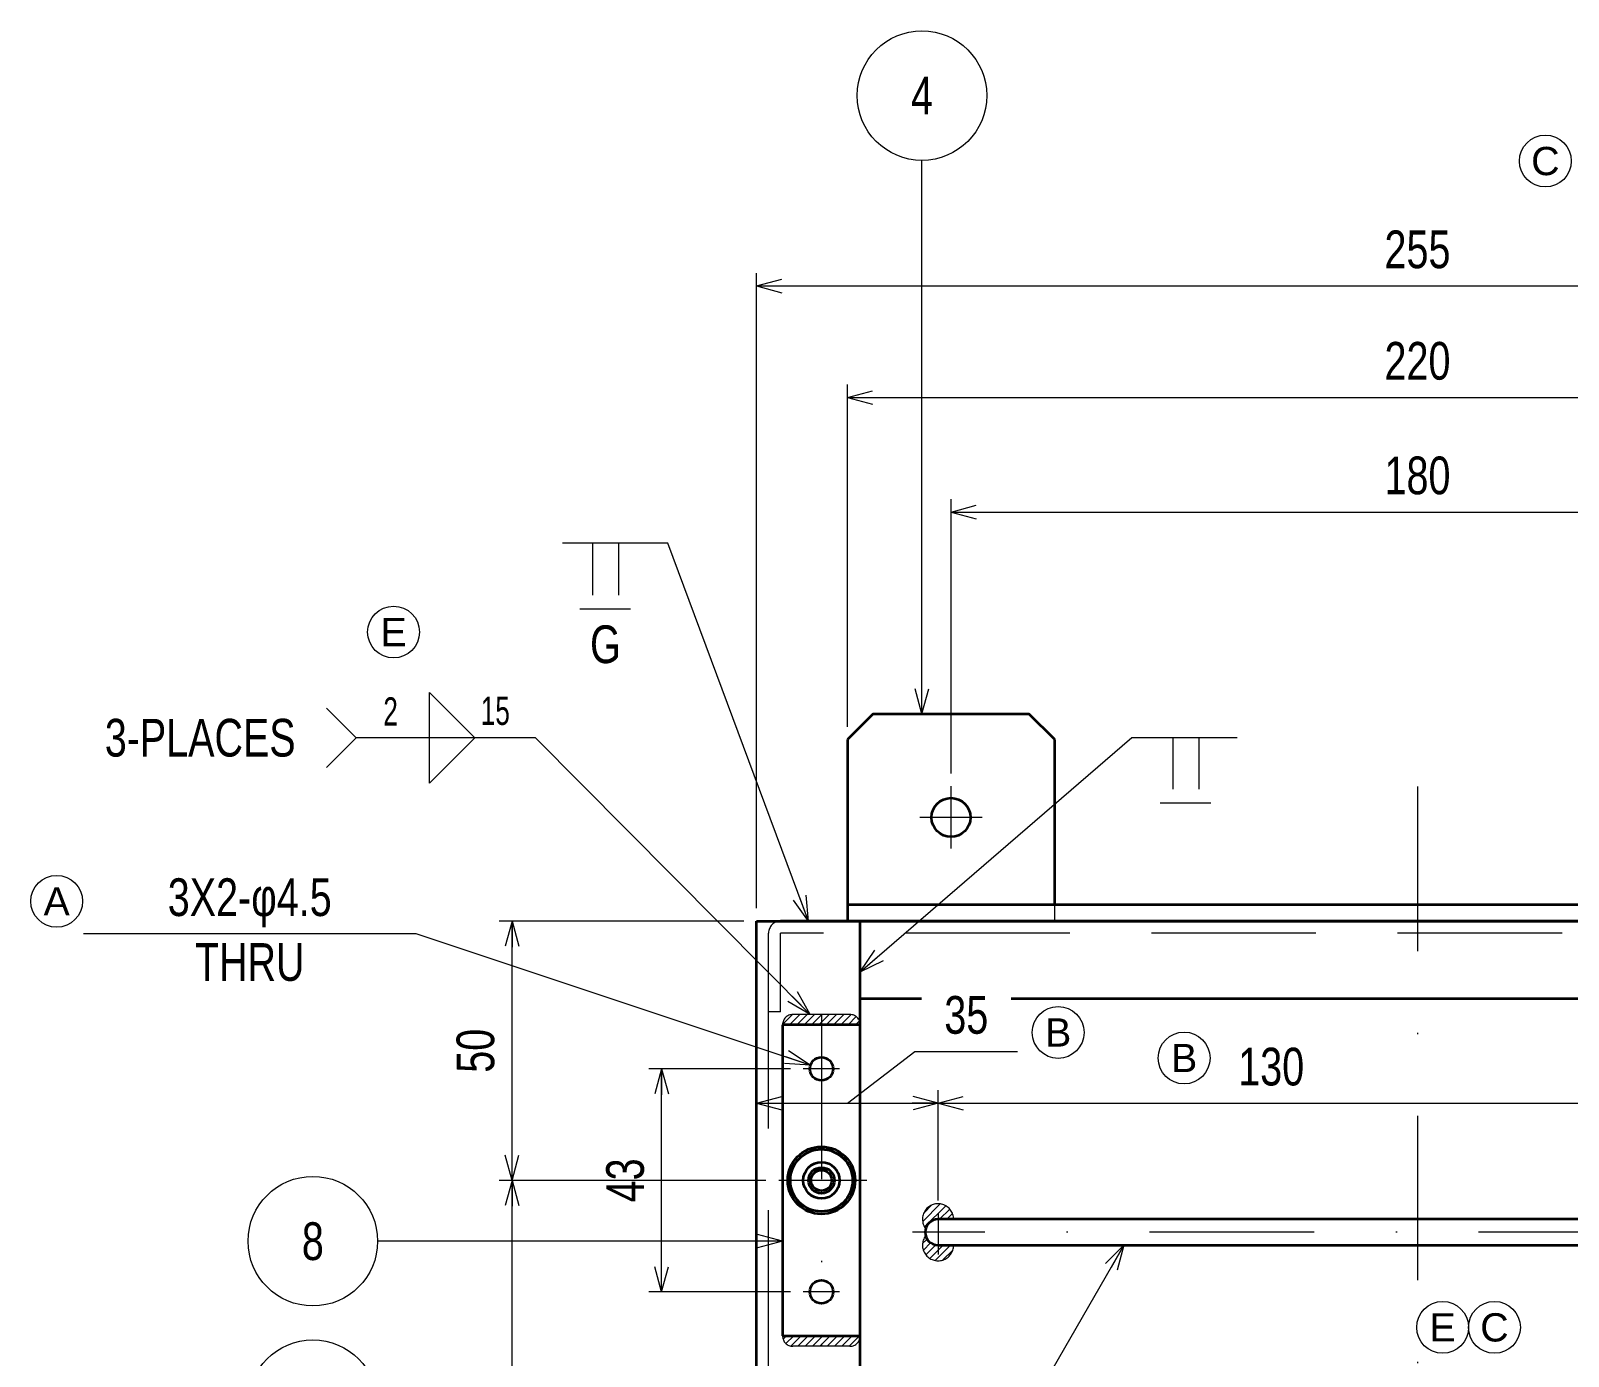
# Model space of a CAD drawing. Header units: millimetres. Extents: x 10 to 821, y 12 to 580.
# Drawn here: x 226 to 344.7, y 347.3 to 449.5 of the extents above; entities that cross this region are included whole.
import ezdxf
from ezdxf.enums import TextEntityAlignment as Align

# ---------------------------------------------------------------- set-up
doc = ezdxf.new("R2010")
doc.units = ezdxf.units.MM
for name, pattern in [('DASHDOT', [25.3, 12.7, -6.3, 0, -6.3]), ('DASHED', [19, 12.7, -6.3]), ('DIVIDE', [31.6, 12.7, -6.3, 0, -6.3, 0, -6.3])]:
    doc.linetypes.add(name, pattern=pattern)
for name, color, linetype in [('GR1_01', 7, 'Continuous'), ('GR1_02', 7, 'Continuous'), ('GR1_03', 7, 'Continuous'), ('GR1_04', 7, 'Continuous'), ('GR1_05', 7, 'Continuous'), ('GR1_06', 7, 'Continuous'), ('GR1_08', 7, 'Continuous'), ('GR1_10', 7, 'Continuous')]:
    doc.layers.add(name, color=color, linetype=linetype)
doc.styles.add('HG丸ｺﾞｼｯｸM-PRO', font='')
doc.styles.get('HG丸ｺﾞｼｯｸM-PRO').set_extended_font_data('HG丸ｺﾞｼｯｸM-PRO')
pattern_1 = [(45, (0, 0), (-0.2828427, 0.2828427), [])]

# ---------------------------------------------------------------- blocks, each defined once
blk = doc.blocks.new('BLKF031')
at = {"layer": 'GR1_04', "color": 4, "linetype": 'DASHED', "lineweight": 13}
for p, q in [((282.99, 373.85), (282.99, 379.93)), ((382.23, 379.93), (283.91, 379.93)), ((283.91, 373.85), (283.91, 379.93)), ((290.07, 374.85), (290.07, 379.85)), ((382.23, 374.85), (382.23, 379.93)), ((383.15, 373.85), (383.15, 379.93)), ((283.91, 373.85), (282.99, 373.85)), ((383.15, 373.85), (382.23, 373.85))]:
    blk.add_line(p, q, dxfattribs=at)
at = {"layer": 'GR1_04', "color": 3, "linetype": 'Continuous', "lineweight": 35}
for p, q in [((382.23, 380.85), (283.91, 380.85)), ((290.07, 379.85), (290.07, 380.85)), ((382.23, 379.93), (382.23, 380.85)), ((382.23, 379.93), (383.15, 379.93)), ((383.15, 373.85), (383.15, 379.93)), ((294.79, 374.85), (290.07, 374.85)), ((383.15, 374.85), (301.71, 374.85)), ((382.23, 373.85), (382.23, 374.85)), ((383.15, 373.85), (382.23, 373.85))]:
    blk.add_line(p, q, dxfattribs=at)
at = {"layer": 'GR1_04', "color": 4, "linetype": 'DASHED', "lineweight": 13}
blk.add_arc((283.91, 379.93), 0.92, 90, 180, dxfattribs=at)
at = {"layer": 'GR1_04', "color": 3, "linetype": 'Continuous', "lineweight": 35}
blk.add_arc((382.23, 379.93), 0.92, 0, 90, dxfattribs=at)
blk = doc.blocks.new('BLKF032')
at = {"layer": 'GR1_01', "color": 3, "linetype": 'Continuous', "lineweight": 35}
for p, q in [((282.07, 212.85), (282.07, 380.85)), ((282.07, 380.85), (384.07, 380.85)), ((290.07, 212.85), (290.07, 380.85)), ((383.15, 212.85), (383.15, 380.85)), ((384.07, 212.85), (384.07, 380.85)), ((282.07, 212.85), (384.07, 212.85))]:
    blk.add_line(p, q, dxfattribs=at)
at = {"layer": 'GR1_01', "color": 4, "linetype": 'DASHED', "lineweight": 13}
blk.add_line((282.99, 212.85), (282.99, 380.85), dxfattribs=at)
blk = doc.blocks.new('BLKF037')
at = {"layer": 'GR1_03', "color": 3, "linetype": 'Continuous', "lineweight": 35}
for p, q in [((290.07, 372.85), (284.07, 372.85)), ((284.07, 372.85), (284.07, 348.85)), ((290.07, 348.85), (290.07, 372.85)), ((284.07, 348.85), (290.07, 348.85))]:
    blk.add_line(p, q, dxfattribs=at)
blk = doc.blocks.new('BLKF038')
at = {"layer": 'GR1_03', "color": 3, "linetype": 'Continuous', "lineweight": 35}
for radius in [2.6, 1.4, 1, 0.8]:
    blk.add_circle((287.07, 360.85), radius, dxfattribs=at)
at = {"layer": 'GR1_03', "color": 4, "linetype": 'DASHED', "lineweight": 13}
for radius in [2.4, 2.36]:
    blk.add_circle((287.07, 360.85), radius, dxfattribs=at)
blk = doc.blocks.new('BLKF036')
at = {"layer": 'GR1_03', "color": 4, "linetype": 'DASHDOT', "lineweight": 13}
for p, q in [((287.07, 373.65), (287.07, 348.05)), ((288.47, 369.45), (285.67, 369.45)), ((290.58, 360.85), (283.78, 360.85)), ((288.47, 352.25), (285.67, 352.25))]:
    blk.add_line(p, q, dxfattribs=at)
at = {"layer": 'GR1_03', "color": 3, "linetype": 'Continuous', "lineweight": 35}
for centre, radius in [((287.07, 369.45), 0.9), ((287.07, 360.85), 2.4), ((287.07, 352.25), 0.9)]:
    blk.add_circle(centre, radius, dxfattribs=at)
for name in ['BLKF037', 'BLKF038']:
    blk.add_blockref(name, (0, 0), dxfattribs=at)
blk = doc.blocks.new('BLKF042')
at = {"layer": 'GR1_04', "color": 3, "linetype": 'Continuous', "lineweight": 35}
for p, q in [((291.07, 396.85), (289.07, 394.85)), ((291.07, 396.85), (303.07, 396.85)), ((305.07, 394.85), (303.07, 396.85)), ((361.07, 394.85), (363.07, 396.85)), ((363.07, 396.85), (375.07, 396.85)), ((375.07, 396.85), (377.07, 394.85)), ((289.07, 394.85), (289.07, 380.85)), ((305.07, 382.13), (305.07, 394.85)), ((361.07, 382.13), (361.07, 394.85)), ((377.07, 394.85), (377.07, 380.85)), ((289.07, 382.13), (377.07, 382.13)), ((289.07, 380.85), (377.07, 380.85))]:
    blk.add_line(p, q, dxfattribs=at)
at = {"layer": 'GR1_04', "color": 4, "linetype": 'DASHDOT', "lineweight": 13}
for p, q in [((297.07, 386.45), (297.07, 391.25)), ((369.07, 386.45), (369.07, 391.25)), ((299.47, 388.85), (294.67, 388.85)), ((371.47, 388.85), (366.67, 388.85))]:
    blk.add_line(p, q, dxfattribs=at)
at = {"layer": 'GR1_04', "color": 4, "linetype": 'DASHED', "lineweight": 13}
for p, q in [((305.07, 380.85), (305.07, 382.13)), ((361.07, 380.85), (361.07, 382.13))]:
    blk.add_line(p, q, dxfattribs=at)
at = {"layer": 'GR1_04', "color": 3, "linetype": 'Continuous', "lineweight": 35}
for centre in [(297.07, 388.85), (369.07, 388.85)]:
    blk.add_circle(centre, 1.5, dxfattribs=at)
blk = doc.blocks.new('FXTIP_ARROW_S')
at = {"color": 0, "linetype": 'Continuous', "lineweight": -2}
for q in [(-1, 0), (-0.966, 0.259), (-0.966, -0.259)]:
    blk.add_line((0, 0), q, dxfattribs=at)
blk = doc.blocks.new('FXTIP_ARROW_E')
at = {"color": 0, "linetype": 'Continuous', "lineweight": -2}
for q in [(-1, 0), (-0.966, 0.259), (-0.966, -0.259)]:
    blk.add_line((0, 0), q, dxfattribs=at)
blk = doc.blocks.new('BLKF142')
at = {"layer": 'GR1_08', "color": 4, "linetype": 'Continuous', "lineweight": 13}
for p, q in [((314.19, 395.02), (314.19, 391.02)), ((316.19, 395.02), (316.19, 391.02)), ((317.12, 389.96), (313.22, 389.96))]:
    blk.add_line(p, q, dxfattribs=at)
blk = doc.blocks.new('BLKF143')
at = {"layer": 'GR1_08', "color": 4, "linetype": 'Continuous', "lineweight": 13}
for p, q in [((269.4, 410), (269.4, 406)), ((271.4, 410), (271.4, 406)), ((272.33, 404.93), (268.43, 404.93))]:
    blk.add_line(p, q, dxfattribs=at)
blk = doc.blocks.new('BLKF153')
at = {"layer": 'GR1_08', "linetype": 'DIVIDE', "lineweight": 13}
h = blk.add_hatch(dxfattribs=at)
h.set_pattern_fill('_USER', color=4, scale=0.4, angle=45, style=0, pattern_type=0)
h.set_pattern_definition(pattern_1)
edge = h.paths.add_edge_path(flags=0)
edge.add_line((284.87, 373.65), (289.27, 373.65))
edge.add_arc((289.27, 372.85), 0.8, 0, 90, ccw=False)
edge.add_line((290.07, 372.85), (284.07, 372.85))
edge.add_arc((284.87, 372.85), 0.8, 90, 180, ccw=False)
at = {"layer": 'GR1_08', "color": 4, "linetype": 'DIVIDE', "lineweight": 13}
blk.add_line((289.27, 373.65), (284.87, 373.65), dxfattribs=at)
for centre, start, end in [((284.87, 372.85), 90, 180), ((289.27, 372.85), 0, 90)]:
    blk.add_arc(centre, 0.8, start, end, dxfattribs=at)
blk = doc.blocks.new('BLKF154')
at = {"layer": 'GR1_08', "linetype": 'DIVIDE', "lineweight": 13}
h = blk.add_hatch(dxfattribs=at)
h.set_pattern_fill('_USER', color=4, scale=0.4, angle=45, style=0, pattern_type=0)
h.set_pattern_definition(pattern_1)
edge = h.paths.add_edge_path(flags=0)
edge.add_line((284.87, 348.05), (289.27, 348.05))
edge.add_arc((289.27, 348.85), 0.8, 270, 360)
edge.add_line((290.07, 348.85), (284.07, 348.85))
edge.add_arc((284.87, 348.85), 0.8, 180, 270)
at = {"layer": 'GR1_08', "color": 4, "linetype": 'DIVIDE', "lineweight": 13}
blk.add_line((289.27, 348.05), (284.87, 348.05), dxfattribs=at)
for centre, start, end in [((284.87, 348.85), 180, 270), ((289.27, 348.85), 270, 0)]:
    blk.add_arc(centre, 0.8, start, end, dxfattribs=at)
blk = doc.blocks.new('BLKF160')
at = {"layer": 'GR1_05', "color": 4, "linetype": 'Continuous', "lineweight": 13}
blk.add_circle((228.05, 382.38), 2, dxfattribs=at)
at = {"layer": 'GR1_05', "color": 4, "linetype": 'Continuous', "lineweight": 13, "style": 'HG丸ｺﾞｼｯｸM-PRO', "width": 1.042301}
blk.add_text('A', height=2.18, dxfattribs=at).set_placement((228.05, 382.38), align=Align.MIDDLE_CENTER)
blk = doc.blocks.new('BLKF165')
at = {"layer": 'GR1_10', "color": 3, "linetype": 'Continuous', "lineweight": 35}
for p, q in [((348.07, 357.85), (296.07, 357.85)), ((296.07, 355.85), (348.07, 355.85))]:
    blk.add_line(p, q, dxfattribs=at)
for centre, start, end in [((296.07, 356.85), 90, 270), ((348.07, 356.85), 270, 90)]:
    blk.add_arc(centre, 1, start, end, dxfattribs=at)
blk = doc.blocks.new('BLKF164')
at = {"layer": 'GR1_10', "color": 4, "linetype": 'DASHDOT', "lineweight": 13}
for p, q in [((348.07, 358.85), (348.07, 354.83)), ((296.07, 358.29), (296.07, 355.12)), ((350.49, 356.85), (294.1, 356.85))]:
    blk.add_line(p, q, dxfattribs=at)
at = {"layer": 'GR1_10', "color": 3, "linetype": 'Continuous', "lineweight": 35}
blk.add_blockref('BLKF165', (0, 0), dxfattribs=at)
blk = doc.blocks.new('BLKF171')
at = {"layer": 'GR1_05', "color": 4, "linetype": 'Continuous', "lineweight": 13}
blk.add_circle((315.06, 370.29), 2, dxfattribs=at)
at = {"layer": 'GR1_05', "color": 4, "linetype": 'Continuous', "lineweight": 13, "style": 'HG丸ｺﾞｼｯｸM-PRO', "width": 1.04272}
blk.add_text('B', height=2.18, dxfattribs=at).set_placement((315.06, 370.29), align=Align.MIDDLE_CENTER)
blk = doc.blocks.new('BLKF175')
at = {"layer": 'GR1_05', "color": 4, "linetype": 'Continuous', "lineweight": 13}
blk.add_circle((305.34, 372.26), 2, dxfattribs=at)
at = {"layer": 'GR1_05', "color": 4, "linetype": 'Continuous', "lineweight": 13, "style": 'HG丸ｺﾞｼｯｸM-PRO', "width": 1.04272}
blk.add_text('B', height=2.18, dxfattribs=at).set_placement((305.34, 372.26), align=Align.MIDDLE_CENTER)
blk = doc.blocks.new('BLKF210')
at = {"layer": 'GR1_05', "color": 4, "linetype": 'Continuous', "lineweight": 13}
blk.add_circle((339.01, 349.51), 2, dxfattribs=at)
at = {"layer": 'GR1_05', "color": 4, "linetype": 'Continuous', "lineweight": 13, "style": 'HG丸ｺﾞｼｯｸM-PRO', "width": 1.042931}
blk.add_text('C', height=2.18, rotation=360, dxfattribs=at).set_placement((339.01, 349.51), align=Align.MIDDLE_CENTER)
blk = doc.blocks.new('BLKF212')
at = {"layer": 'GR1_05', "color": 4, "linetype": 'Continuous', "lineweight": 13}
blk.add_circle((342.94, 439.49), 2, dxfattribs=at)
at = {"layer": 'GR1_05', "color": 4, "linetype": 'Continuous', "lineweight": 13, "style": 'HG丸ｺﾞｼｯｸM-PRO', "width": 1.042931}
blk.add_text('C', height=2.18, dxfattribs=at).set_placement((342.94, 439.49), align=Align.MIDDLE_CENTER)
blk = doc.blocks.new('BLKF229')
at = {"layer": 'GR1_08', "color": 4, "linetype": 'Continuous', "lineweight": 13}
for p, q in [((260.31, 395), (256.81, 398.5)), ((256.81, 391.5), (256.81, 398.5)), ((260.31, 395), (256.81, 391.5))]:
    blk.add_line(p, q, dxfattribs=at)
blk = doc.blocks.new('BLKF231')
at = {"layer": 'GR1_05', "color": 4, "linetype": 'Continuous', "lineweight": 13}
blk.add_circle((254.05, 403.15), 2, dxfattribs=at)
at = {"layer": 'GR1_05', "color": 4, "linetype": 'Continuous', "lineweight": 13, "style": 'HG丸ｺﾞｼｯｸM-PRO', "width": 1.04259}
blk.add_text('E', height=2.18, rotation=360, dxfattribs=at).set_placement((254.05, 403.15), align=Align.MIDDLE_CENTER)
blk = doc.blocks.new('BLKF232')
at = {"layer": 'GR1_05', "color": 4, "linetype": 'Continuous', "lineweight": 13}
blk.add_circle((335.01, 349.51), 2, dxfattribs=at)
at = {"layer": 'GR1_05', "color": 4, "linetype": 'Continuous', "lineweight": 13, "style": 'HG丸ｺﾞｼｯｸM-PRO', "width": 1.04259}
blk.add_text('E', height=2.18, rotation=360, dxfattribs=at).set_placement((335.01, 349.51), align=Align.MIDDLE_CENTER)

msp = doc.modelspace()

# ---------------------------------------------------------------- hatches: boundary and pattern name
at = {"layer": 'GR1_08', "linetype": 'DIVIDE', "lineweight": 13}
h = msp.add_hatch(dxfattribs=at)
h.set_pattern_fill('_USER', color=4, scale=0.4, angle=45, style=0, pattern_type=0)
h.set_pattern_definition(pattern_1)
edge = h.paths.add_edge_path(flags=0)
edge.add_arc((296.07, 357.85), 1.2, 0, 216.8699, ccw=False)
edge.add_line((297.27, 357.85), (296.07, 357.85))
edge.add_arc((296.07, 356.85), 1, 90, 163.7398)
edge = h.paths.add_edge_path(flags=0)
edge.add_arc((296.07, 355.85), 1.2, 143.1301, 360)
edge.add_line((297.27, 355.85), (296.07, 355.85))
edge.add_arc((296.07, 356.85), 1, 196.2602, 270, ccw=False)

# ---------------------------------------------------------------- linework, layer by layer
at = {"layer": 'GR1_01', "color": 4, "linetype": 'DASHDOT', "lineweight": 13}
msp.add_line((333.07, 391.24), (333.07, 207.55), dxfattribs=at)
at = {"layer": 'GR1_02', "color": 4, "linetype": 'Continuous', "lineweight": 13}
for p, q in [((282.07, 381.85), (282.07, 430.85)), ((282.07, 429.85), (384.07, 429.85)), ((289.07, 395.85), (289.07, 422.25)), ((289.07, 421.25), (377.07, 421.25)), ((297.07, 392.25), (297.07, 413.41)), ((297.07, 412.41), (369.07, 412.41)), ((255.79, 379.87), (230.11, 379.87)), ((286.21, 369.74), (255.79, 379.87)), ((281.07, 380.85), (262.19, 380.85)), ((263.19, 360.85), (263.19, 380.85)), ((289.07, 366.8), (294.29, 370.79)), ((294.29, 370.79), (302.21, 370.79)), ((284.67, 369.45), (273.74, 369.45)), ((274.74, 352.25), (274.74, 369.45)), ((282.07, 366.8), (296.07, 366.8)), ((296.07, 359.29), (296.07, 367.8)), ((296.07, 366.8), (348.07, 366.8)), ((282.78, 360.85), (262.19, 360.85)), ((263.19, 296.85), (263.19, 360.85)), ((284.67, 352.25), (273.74, 352.25))]:
    msp.add_line(p, q, dxfattribs=at)
at = {"layer": 'GR1_06', "color": 4, "linetype": 'Continuous', "lineweight": 13}
for p, q in [((294.83, 396.85), (294.83, 439.54)), ((284.07, 356.16), (252.82, 356.16)), ((310.42, 355.85), (303.31, 343.54))]:
    msp.add_line(p, q, dxfattribs=at)
for centre in [(294.83, 444.54), (247.82, 356.16), (247.82, 343.54)]:
    msp.add_circle(centre, 5, dxfattribs=at)
at = {"layer": 'GR1_08', "color": 4, "linetype": 'Continuous', "lineweight": 13}
for p, q in [((275.21, 410), (267.09, 410)), ((286.08, 380.85), (275.21, 410)), ((248.87, 397.29), (251.16, 395)), ((248.87, 392.71), (251.16, 395)), ((265, 395), (251.16, 395)), ((286.21, 373.65), (265, 395)), ((290.07, 376.95), (311.03, 395.02)), ((311.03, 395.02), (319.16, 395.02))]:
    msp.add_line(p, q, dxfattribs=at)
at = {"layer": 'GR1_08', "color": 4, "linetype": 'DIVIDE', "lineweight": 13}
for centre, start, end in [((296.07, 357.85), 0, 216.8699), ((296.07, 355.85), 143.1301, 0)]:
    msp.add_arc(centre, 1.2, start, end, dxfattribs=at)

# ---------------------------------------------------------------- block references
at = {"layer": 'GR1_01', "color": 3, "linetype": 'Continuous', "lineweight": 35}
msp.add_blockref('BLKF032', (0, 0), dxfattribs=at)
at = {"layer": 'GR1_02', "color": 4, "linetype": 'Continuous', "lineweight": 13, "xscale": 2, "yscale": 2}
for name, p, rotation in [('FXTIP_ARROW_S', (282.07, 429.85), 180), ('FXTIP_ARROW_S', (289.07, 421.25), 180), ('FXTIP_ARROW_S', (297.07, 412.41), 180), ('FXTIP_ARROW_E', (263.19, 380.85), 90), ('FXTIP_ARROW_S', (286.21, 369.74), 341.5860330717467), ('FXTIP_ARROW_E', (274.74, 369.45), 90), ('FXTIP_ARROW_S', (282.07, 366.8), 180), ('FXTIP_ARROW_E', (296.07, 366.8), 360), ('FXTIP_ARROW_S', (296.07, 366.8), 180), ('FXTIP_ARROW_S', (263.19, 360.85), 270), ('FXTIP_ARROW_E', (263.19, 360.85), 90), ('FXTIP_ARROW_S', (274.74, 352.25), 270)]:
    msp.add_blockref(name, p, dxfattribs=dict(at, rotation=rotation))
at = {"layer": 'GR1_03', "color": 3, "linetype": 'Continuous', "lineweight": 35}
msp.add_blockref('BLKF036', (0, 0), dxfattribs=at)
at = {"layer": 'GR1_04', "color": 3, "linetype": 'Continuous', "lineweight": 35}
for name in ['BLKF042', 'BLKF031']:
    msp.add_blockref(name, (0, 0), dxfattribs=at)
at = {"layer": 'GR1_05', "color": 4, "linetype": 'Continuous', "lineweight": 13}
for name in ['BLKF212', 'BLKF231', 'BLKF160', 'BLKF175', 'BLKF171', 'BLKF232', 'BLKF210']:
    msp.add_blockref(name, (0, 0), dxfattribs=at)
at = {"layer": 'GR1_06', "color": 4, "linetype": 'Continuous', "lineweight": 13, "xscale": 2, "yscale": 2}
for p, rotation in [((294.83, 396.85), 270), ((310.42, 355.85), 59.99999999999984)]:
    msp.add_blockref('FXTIP_ARROW_S', p, dxfattribs=dict(at, rotation=rotation))
msp.add_blockref('FXTIP_ARROW_S', (284.07, 356.16), dxfattribs=at)
at = {"layer": 'GR1_08', "color": 4, "linetype": 'Continuous', "lineweight": 13}
for name in ['BLKF143', 'BLKF229', 'BLKF142']:
    msp.add_blockref(name, (0, 0), dxfattribs=at)
at = {"layer": 'GR1_08', "color": 4, "linetype": 'Continuous', "lineweight": 13, "xscale": 2, "yscale": 2}
for p, rotation in [((286.08, 380.85), 290.4450558147727), ((290.07, 376.95), 220.766392588994), ((286.21, 373.65), 314.8156568082837)]:
    msp.add_blockref('FXTIP_ARROW_S', p, dxfattribs=dict(at, rotation=rotation))
at = {"layer": 'GR1_08', "color": 4, "linetype": 'DIVIDE', "lineweight": 13}
for name in ['BLKF153', 'BLKF154']:
    msp.add_blockref(name, (0, 0), dxfattribs=at)
at = {"layer": 'GR1_10', "color": 4, "linetype": 'DASHDOT', "lineweight": 13}
msp.add_blockref('BLKF164', (0, 0), dxfattribs=at)

# ---------------------------------------------------------------- texts
at = {"layer": 'GR1_02', "color": 3, "linetype": 'Continuous', "lineweight": 35, "style": 'HG丸ｺﾞｼｯｸM-PRO', "width": 0.784542}
for s, rotation, p in [('255', 0, (333.07, 430.35)), ('220', 0, (333.07, 421.75)), ('180', 0, (333.07, 412.91)), ('50', 90, (262.69, 370.85)), ('130', 0, (321.78, 367.3)), ('43', 90, (274.24, 360.85))]:
    msp.add_text(s, height=2.909, rotation=rotation, dxfattribs=at).set_placement(p, align=Align.BOTTOM_CENTER)
at = {"layer": 'GR1_02', "color": 3, "linetype": 'Continuous', "lineweight": 35, "style": 'HG丸ｺﾞｼｯｸM-PRO'}
for s, width, p in [('3X2-φ4.5', 0.783629, (242.95, 380.37)), ('THRU', 0.782377, (242.95, 375.37)), ('35', 0.784542, (298.25, 371.29))]:
    msp.add_text(s, height=2.909, dxfattribs=dict(at, width=width)).set_placement(p, align=Align.BOTTOM_CENTER)
at = {"layer": 'GR1_06', "color": 3, "linetype": 'Continuous', "lineweight": 35, "style": 'HG丸ｺﾞｼｯｸM-PRO', "width": 0.784542}
for s, p in [('4', (294.83, 444.54)), ('8', (247.82, 356.16))]:
    msp.add_text(s, height=2.91, rotation=0, dxfattribs=at).set_placement(p, align=Align.MIDDLE_CENTER)
at = {"layer": 'GR1_08', "color": 3, "linetype": 'Continuous', "lineweight": 35, "style": 'HG丸ｺﾞｼｯｸM-PRO', "width": 0.783387}
msp.add_text('G', height=2.91, dxfattribs=at).set_placement((270.4, 402.21), align=Align.MIDDLE_CENTER)
at = {"layer": 'GR1_08', "color": 3, "linetype": 'Continuous', "lineweight": 35, "style": 'HG丸ｺﾞｼｯｸM-PRO', "width": 0.691275}
for s, height, p in [('2', 2.18, (253.26, 397.03)), ('15', 2.182, (260.78, 397.08))]:
    msp.add_text(s, height=height, dxfattribs=at).set_placement(p, align=Align.MIDDLE_LEFT)
at = {"layer": 'GR1_08', "color": 3, "linetype": 'Continuous', "lineweight": 35, "style": 'HG丸ｺﾞｼｯｸM-PRO', "width": 0.78274}
msp.add_text('3-PLACES', height=2.909, dxfattribs=at).set_placement((246.49, 395), align=Align.MIDDLE_RIGHT)

doc.saveas('drawing.dxf')
